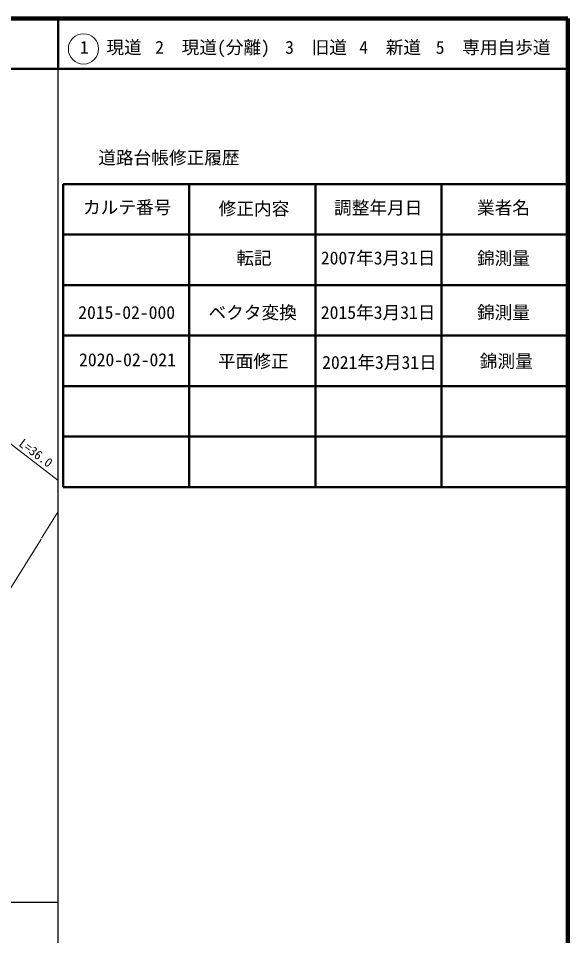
# Model space of a CAD drawing. Units: millimetres, scale not verified. Extents: x 40000 to 680000, y 20000 to 380000.
# Drawn here: x 571119 to 680000, y 198357 to 380000 of the extents above; entities that cross this region are included whole.
import ezdxf
from ezdxf.enums import TextEntityAlignment as Align

# ---------------------------------------------------------------- set-up
doc = ezdxf.new("R2010")
doc.units = ezdxf.units.MM
doc.header["$LTSCALE"] = 1000
doc.linetypes.add('CHAIN', pattern=[18.5, 12, -1.5, 3.5, -1.5])
for name, color, linetype, lineweight in [('M-BMK', 2, 'CHAIN', 13), ('M-STR-HTXT', 7, 'Continuous', 13), ('M-TTL', 2, 'Continuous', 140), ('M-TTL-BAND', 7, 'Continuous', 25), ('M-TTL-FRAM', 2, 'Continuous', 50), ('M-TTL-LINE', 7, 'Continuous', 50), ('M-TTL-TXT', 7, 'Continuous', 13)]:
    doc.layers.add(name, color=color, linetype=linetype, lineweight=lineweight)
doc.styles.add('ＭＳ ゴシック', font='')
doc.styles.get('ＭＳ ゴシック').set_extended_font_data('MS Gothic')

msp = doc.modelspace()

# ---------------------------------------------------------------- linework, layer by layer
at = {"layer": 'M-BMK'}
for p, q in [((575740, 277044), (578994, 282369)), ((575647, 276866), (541277, 221766))]:
    msp.add_line(p, q, dxfattribs=at)
at = {"layer": 'M-STR-HTXT'}
msp.add_line((551196, 309822), (578994, 288466), dxfattribs=at)
at = {"layer": 'M-TTL'}
for p, q in [((680000, 380000), (40000, 380000)), ((680000, 20000), (680000, 380000))]:
    msp.add_line(p, q, dxfattribs=at)
at = {"layer": 'M-TTL-BAND'}
for p, q in [((579000, 20000), (579000, 370000)), ((40000, 205000), (579000, 205000))]:
    msp.add_line(p, q, dxfattribs=at)
at = {"layer": 'M-TTL-FRAM'}
for p, q in [((580000, 347197), (580000, 287197)), ((580000, 347197), (680000, 347197)), ((580000, 287197), (680000, 287197))]:
    msp.add_line(p, q, dxfattribs=at)
at = {"layer": 'M-TTL-LINE'}
for p, q in [((579000, 380000), (579000, 370000)), ((40000, 370000), (680000, 370000)), ((605000, 347197), (605000, 287197)), ((630000, 347197), (630000, 287197)), ((655000, 347197), (655000, 287197)), ((580000, 337197), (680000, 337197)), ((580000, 327197), (680000, 327197)), ((580000, 317197), (680000, 317197)), ((580000, 307197), (680000, 307197)), ((580000, 297197), (680000, 297197))]:
    msp.add_line(p, q, dxfattribs=at)
at = {"layer": 'M-TTL-TXT'}
msp.add_circle((584031, 373958), 3000, dxfattribs=at)

# ---------------------------------------------------------------- texts
at = {"layer": 'M-STR-HTXT', "style": 'ＭＳ ゴシック'}
msp.add_text('L=36.0', height=1833, rotation=323.1, dxfattribs=at).set_placement((570732, 295009), align=Align.BOTTOM_LEFT)
at = {"layer": 'M-TTL-TXT', "style": 'ＭＳ ゴシック'}
for s, p in [('1\u3000現道', (583323, 372208)), ('2\u3000現道(分離)', (598244, 372208)), ('3\u3000旧道', (623996, 372208)), ('4\u3000新道', (638699, 372208)), ('5\u3000専用自歩道', (653853, 372208)), ('道路台帳修正履歴', (586968, 350363)), ('カルテ番号', (583948, 340527)), ('修正内容', (610823, 340273)), ('調整年月日', (633700, 340447)), ('業者名', (662026, 340447)), ('転記', (614323, 330495)), ('2007年3月31日', (631075, 330495)), ('錦測量', (662026, 330439)), ('ベクタ変換', (608812, 319705)), ('2015年3月31日', (631075, 319705)), ('錦測量', (662026, 319705)), ('2015-02-000', (582986, 319705)), ('2020-02-021', (583151, 310347)), ('2020-02-021', (583157, 310345)), ('平面修正', (610692, 310057)), ('平面修正', (610698, 310055)), ('2021年3月31日', (631333, 309825)), ('2021年3月31日', (631339, 309823)), ('錦測量', (662585, 310057)), ('錦測量', (662591, 310055))]:
    msp.add_text(s, height=2566, dxfattribs=at).set_placement(p, align=Align.BOTTOM_LEFT)

doc.saveas('drawing.dxf')
